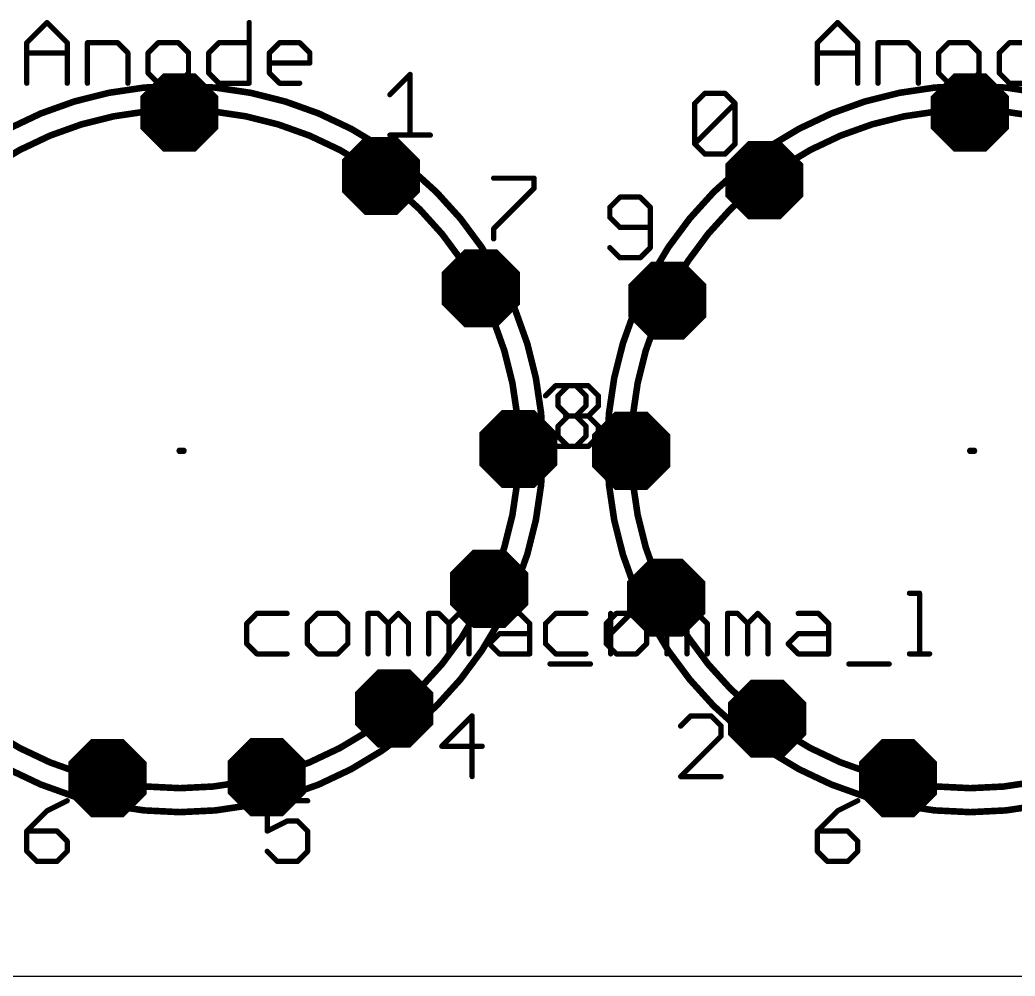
# Model space of a CAD drawing. Extents: x -5 to 105, y 0 to 80.
# Drawn here: x 5.81 to 24.99, y 0 to 18.43 of the extents above; entities that cross this region are included whole.
import ezdxf

# ---------------------------------------------------------------- set-up
doc = ezdxf.new("R2010")
doc.units = 0
for name, color, linetype in [('17', 82, 'CONTINUOUS'), ('20', 7, 'CONTINUOUS'), ('21', 253, 'CONTINUOUS'), ('23', 7, 'CONTINUOUS')]:
    doc.layers.add(name, color=color, linetype=linetype)

# ---------------------------------------------------------------- blocks, each defined once
blk = doc.blocks.new('OCTAGONP')
at = {"const_width": 0.5}
blk.add_lwpolyline([(-0.25, -0.1036), (-0.25, 0.1036), (-0.1036, 0.25), (0.1036, 0.25), (0.25, 0.1036), (0.25, -0.1036), (0.1036, -0.25), (-0.1036, -0.25), (-0.25, -0.1036), (-0.25, 0.1036)], dxfattribs=at)

msp = doc.modelspace()

# ---------------------------------------------------------------- linework, layer by layer
at = {"layer": '20'}
msp.add_line((0, 0), (100, 0), dxfattribs=at)
at = {"layer": '21'}
for points, const_width in [([(5.9408, 17.9903), (6.3305, 18.3801)], 0.1016), ([(6.3305, 18.3801), (6.7203, 17.9903)], 0.1016), ([(10.2282, 18.3801), (10.2282, 17.2108)], 0.1016), ([(21.1808, 17.9903), (21.5705, 18.3801)], 0.1016), ([(21.5705, 18.3801), (21.9603, 17.9903)], 0.1016), ([(5.9408, 17.2108), (5.9408, 17.9903)], 0.1016), ([(6.7203, 17.9903), (6.7203, 17.2108)], 0.1016), ([(7.1101, 17.2108), (7.1101, 17.9903)], 0.1016), ([(7.1101, 17.9903), (7.6947, 17.9903)], 0.1016), ([(7.6947, 17.9903), (7.8896, 17.7954)], 0.1016), ([(8.4742, 17.9903), (8.2794, 17.7954)], 0.1016), ([(8.864, 17.9903), (8.4742, 17.9903)], 0.1016), ([(9.0589, 17.7954), (8.864, 17.9903)], 0.1016), ([(9.4487, 17.7954), (9.6435, 17.9903)], 0.1016), ([(9.6435, 17.9903), (10.2282, 17.9903)], 0.1016), ([(10.618, 17.7954), (10.8128, 17.9903)], 0.1016), ([(10.8128, 17.9903), (11.2026, 17.9903)], 0.1016), ([(11.2026, 17.9903), (11.3975, 17.7954)], 0.1016), ([(21.1808, 17.2108), (21.1808, 17.9903)], 0.1016), ([(21.9603, 17.9903), (21.9603, 17.2108)], 0.1016), ([(22.3501, 17.2108), (22.3501, 17.9903)], 0.1016), ([(22.3501, 17.9903), (22.9347, 17.9903)], 0.1016), ([(22.9347, 17.9903), (23.1296, 17.7954)], 0.1016), ([(23.7142, 17.9903), (23.5194, 17.7954)], 0.1016), ([(24.104, 17.9903), (23.7142, 17.9903)], 0.1016), ([(24.2989, 17.7954), (24.104, 17.9903)], 0.1016), ([(24.6887, 17.7954), (24.8835, 17.9903)], 0.1016), ([(24.8835, 17.9903), (25.4682, 17.9903)], 0.1016), ([(5.9408, 17.7954), (6.7203, 17.7954)], 0.1016), ([(7.8896, 17.7954), (7.8896, 17.2108)], 0.1016), ([(8.2794, 17.7954), (8.2794, 17.4056)], 0.1016), ([(9.0589, 17.4056), (9.0589, 17.7954)], 0.1016), ([(9.4487, 17.4056), (9.4487, 17.7954)], 0.1016), ([(10.618, 17.4056), (10.618, 17.7954)], 0.1016), ([(11.3975, 17.7954), (11.3975, 17.6005)], 0.1016), ([(21.1808, 17.7954), (21.9603, 17.7954)], 0.1016), ([(23.1296, 17.7954), (23.1296, 17.2108)], 0.1016), ([(23.5194, 17.7954), (23.5194, 17.4056)], 0.1016), ([(24.2989, 17.4056), (24.2989, 17.7954)], 0.1016), ([(24.6887, 17.4056), (24.6887, 17.7954)], 0.1016), ([(11.3975, 17.6005), (10.618, 17.6005)], 0.1016), ([(8.2794, 17.4056), (8.4742, 17.2108)], 0.1016), ([(8.864, 17.2108), (9.0589, 17.4056)], 0.1016), ([(9.6435, 17.2108), (9.4487, 17.4056)], 0.1016), ([(10.8128, 17.2108), (10.618, 17.4056)], 0.1016), ([(12.9408, 16.9903), (13.3305, 17.3801)], 0.1016), ([(13.3305, 17.3801), (13.3305, 16.2108)], 0.1016), ([(23.5194, 17.4056), (23.7142, 17.2108)], 0.1016), ([(24.104, 17.2108), (24.2989, 17.4056)], 0.1016), ([(24.8835, 17.2108), (24.6887, 17.4056)], 0.1016), ([(8.4742, 17.2108), (8.864, 17.2108)], 0.1016), ([(10.2282, 17.2108), (9.6435, 17.2108)], 0.1016), ([(11.2026, 17.2108), (10.8128, 17.2108)], 0.1016), ([(23.7142, 17.2108), (24.104, 17.2108)], 0.1016), ([(25.4682, 17.2108), (24.8835, 17.2108)], 0.1016), ([(18.8158, 16.8202), (19.0106, 17.0151)], 0.1016), ([(19.0106, 17.0151), (19.4004, 17.0151)], 0.1016), ([(19.4004, 17.0151), (19.5953, 16.8202)], 0.1016), ([(18.8158, 16.0406), (18.8158, 16.8202)], 0.1016), ([(18.8158, 16.0406), (19.5953, 16.8202)], 0.1016), ([(19.5953, 16.8202), (19.5953, 16.0406)], 0.1016), ([(12.9408, 16.2108), (13.7203, 16.2108)], 0.1016), ([(19.0106, 15.8458), (18.8158, 16.0406)], 0.1016), ([(19.5953, 16.0406), (19.4004, 15.8458)], 0.1016), ([(19.4004, 15.8458), (19.0106, 15.8458)], 0.1016), ([(14.9408, 15.3801), (15.7203, 15.3801)], 0.1016), ([(15.7203, 15.3801), (15.7203, 15.1852)], 0.1016), ([(15.7203, 15.1852), (14.9408, 14.4056)], 0.1016), ([(17.3756, 15.0151), (17.1808, 14.8202)], 0.1016), ([(17.7654, 15.0151), (17.3756, 15.0151)], 0.1016), ([(17.9603, 14.8202), (17.7654, 15.0151)], 0.1016), ([(17.1808, 14.8202), (17.1808, 14.6253)], 0.1016), ([(17.9603, 14.0406), (17.9603, 14.8202)], 0.1016), ([(17.1808, 14.6253), (17.3756, 14.4304)], 0.1016), ([(14.9408, 14.4056), (14.9408, 14.2108)], 0.1016), ([(17.3756, 14.4304), (17.9603, 14.4304)], 0.1016), ([(17.1808, 14.0406), (17.3756, 13.8458)], 0.1016), ([(17.7654, 13.8458), (17.9603, 14.0406)], 0.1016), ([(17.3756, 13.8458), (17.7654, 13.8458)], 0.1016), ([(15.9408, 11.1852), (16.1356, 11.3801)], 0.1016), ([(16.1356, 11.3801), (16.5254, 11.3801)], 0.1016), ([(16.1808, 11.1852), (16.3756, 11.3801)], 0.1016), ([(16.3756, 11.3801), (16.7654, 11.3801)], 0.1016), ([(16.5254, 11.3801), (16.7203, 11.1852)], 0.1016), ([(16.7654, 11.3801), (16.9603, 11.1852)], 0.1016), ([(16.1808, 10.9903), (16.1808, 11.1852)], 0.1016), ([(16.7203, 11.1852), (16.7203, 10.9903)], 0.1016), ([(16.9603, 11.1852), (16.9603, 10.9903)], 0.1016), ([(16.3756, 10.7954), (16.1808, 10.9903)], 0.1016), ([(16.7203, 10.9903), (16.5254, 10.7954)], 0.1016), ([(16.9603, 10.9903), (16.7654, 10.7954)], 0.1016), ([(16.1808, 10.6005), (16.3756, 10.7954)], 0.1016), ([(16.5254, 10.7954), (16.3305, 10.7954)], 0.1016), ([(16.3756, 10.7954), (16.7654, 10.7954)], 0.1016), ([(16.5254, 10.7954), (16.7203, 10.6005)], 0.1016), ([(16.7654, 10.7954), (16.9603, 10.6005)], 0.1016), ([(16.1808, 10.4056), (16.1808, 10.6005)], 0.1016), ([(16.7203, 10.6005), (16.7203, 10.4056)], 0.1016), ([(16.9603, 10.6005), (16.9603, 10.4056)], 0.1016), ([(16.1356, 10.2108), (15.9408, 10.4056)], 0.1016), ([(16.3756, 10.2108), (16.1808, 10.4056)], 0.1016), ([(16.7203, 10.4056), (16.5254, 10.2108)], 0.1016), ([(16.9603, 10.4056), (16.7654, 10.2108)], 0.1016), ([(8.89, 10.1253), (8.9594, 10.1253)], 0.127), ([(16.5254, 10.2108), (16.1356, 10.2108)], 0.1016), ([(16.7654, 10.2108), (16.3756, 10.2108)], 0.1016), ([(24.13, 10.1253), (24.1994, 10.1253)], 0.127), ([(22.9566, 7.3801), (23.1514, 7.3801)], 0.1016), ([(23.1514, 7.3801), (23.1514, 6.2108)], 0.1016), ([(10.3756, 6.9903), (10.1808, 6.7954)], 0.1016), ([(10.9603, 6.9903), (10.3756, 6.9903)], 0.1016), ([(11.5449, 6.9903), (11.3501, 6.7954)], 0.1016), ([(11.9347, 6.9903), (11.5449, 6.9903)], 0.1016), ([(12.1296, 6.7954), (11.9347, 6.9903)], 0.1016), ([(12.5194, 6.2108), (12.5194, 6.9903)], 0.1016), ([(12.5194, 6.9903), (12.7142, 6.9903)], 0.1016), ([(12.7142, 6.9903), (12.9091, 6.7954)], 0.1016), ([(12.9091, 6.7954), (13.104, 6.9903)], 0.1016), ([(13.104, 6.9903), (13.2989, 6.7954)], 0.1016), ([(13.6887, 6.2108), (13.6887, 6.9903)], 0.1016), ([(13.6887, 6.9903), (13.8835, 6.9903)], 0.1016), ([(13.8835, 6.9903), (14.0784, 6.7954)], 0.1016), ([(14.0784, 6.7954), (14.2733, 6.9903)], 0.1016), ([(14.2733, 6.9903), (14.4682, 6.7954)], 0.1016), ([(15.0528, 6.9903), (15.4426, 6.9903)], 0.1016), ([(15.4426, 6.9903), (15.6375, 6.7954)], 0.1016), ([(16.1356, 6.9903), (15.9408, 6.7954)], 0.1016), ([(16.7203, 6.9903), (16.1356, 6.9903)], 0.1016), ([(17.3049, 6.9903), (17.1101, 6.7954)], 0.1016), ([(17.1966, 6.2108), (17.1966, 6.9903)], 0.1016), ([(17.1966, 6.6005), (17.5863, 6.9903)], 0.1016), ([(17.6947, 6.9903), (17.3049, 6.9903)], 0.1016), ([(17.5863, 6.9903), (17.7812, 6.9903)], 0.1016), ([(17.8896, 6.7954), (17.6947, 6.9903)], 0.1016), ([(18.2794, 6.2108), (18.2794, 6.9903)], 0.1016), ([(18.2794, 6.9903), (18.4742, 6.9903)], 0.1016), ([(18.4742, 6.9903), (18.6691, 6.7954)], 0.1016), ([(18.6691, 6.7954), (18.864, 6.9903)], 0.1016), ([(18.864, 6.9903), (19.0589, 6.7954)], 0.1016), ([(19.4487, 6.2108), (19.4487, 6.9903)], 0.1016), ([(19.4487, 6.9903), (19.6435, 6.9903)], 0.1016), ([(19.6435, 6.9903), (19.8384, 6.7954)], 0.1016), ([(19.8384, 6.7954), (20.0333, 6.9903)], 0.1016), ([(20.0333, 6.9903), (20.2282, 6.7954)], 0.1016), ([(20.8128, 6.9903), (21.2026, 6.9903)], 0.1016), ([(21.2026, 6.9903), (21.3975, 6.7954)], 0.1016), ([(10.1808, 6.7954), (10.1808, 6.4056)], 0.1016), ([(11.3501, 6.7954), (11.3501, 6.4056)], 0.1016), ([(12.1296, 6.4056), (12.1296, 6.7954)], 0.1016), ([(12.9091, 6.7954), (12.9091, 6.2108)], 0.1016), ([(13.2989, 6.7954), (13.2989, 6.2108)], 0.1016), ([(14.0784, 6.7954), (14.0784, 6.2108)], 0.1016), ([(14.4682, 6.7954), (14.4682, 6.2108)], 0.1016), ([(15.6375, 6.7954), (15.6375, 6.2108)], 0.1016), ([(15.9408, 6.7954), (15.9408, 6.4056)], 0.1016), ([(17.1101, 6.7954), (17.1101, 6.4056)], 0.1016), ([(17.8896, 6.4056), (17.8896, 6.7954)], 0.1016), ([(18.6691, 6.7954), (18.6691, 6.2108)], 0.1016), ([(19.0589, 6.7954), (19.0589, 6.2108)], 0.1016), ([(19.8384, 6.7954), (19.8384, 6.2108)], 0.1016), ([(20.2282, 6.7954), (20.2282, 6.2108)], 0.1016), ([(21.3975, 6.7954), (21.3975, 6.2108)], 0.1016), ([(14.858, 6.4056), (15.0528, 6.6005)], 0.1016), ([(15.0528, 6.6005), (15.6375, 6.6005)], 0.1016), ([(20.618, 6.4056), (20.8128, 6.6005)], 0.1016), ([(20.8128, 6.6005), (21.3975, 6.6005)], 0.1016), ([(10.1808, 6.4056), (10.3756, 6.2108)], 0.1016), ([(11.3501, 6.4056), (11.5449, 6.2108)], 0.1016), ([(11.9347, 6.2108), (12.1296, 6.4056)], 0.1016), ([(15.0528, 6.2108), (14.858, 6.4056)], 0.1016), ([(15.9408, 6.4056), (16.1356, 6.2108)], 0.1016), ([(17.1101, 6.4056), (17.3049, 6.2108)], 0.1016), ([(17.6947, 6.2108), (17.8896, 6.4056)], 0.1016), ([(20.8128, 6.2108), (20.618, 6.4056)], 0.1016), ([(10.3756, 6.2108), (10.9603, 6.2108)], 0.1016), ([(11.5449, 6.2108), (11.9347, 6.2108)], 0.1016), ([(15.6375, 6.2108), (15.0528, 6.2108)], 0.1016), ([(16.1356, 6.2108), (16.7203, 6.2108)], 0.1016), ([(17.3049, 6.2108), (17.6947, 6.2108)], 0.1016), ([(21.3975, 6.2108), (20.8128, 6.2108)], 0.1016), ([(22.9566, 6.2108), (23.3463, 6.2108)], 0.1016), ([(16.0273, 6.016), (16.8068, 6.016)], 0.1016), ([(21.7873, 6.016), (22.5668, 6.016)], 0.1016), ([(14.5254, 5.0151), (13.9408, 4.4304)], 0.1016), ([(14.5254, 3.8458), (14.5254, 5.0151)], 0.1016), ([(18.7406, 5.0151), (18.5458, 4.8202)], 0.1016), ([(19.1304, 5.0151), (18.7406, 5.0151)], 0.1016), ([(19.3253, 4.8202), (19.1304, 5.0151)], 0.1016), ([(19.3253, 4.6253), (19.3253, 4.8202)], 0.1016), ([(18.5458, 3.8458), (19.3253, 4.6253)], 0.1016), ([(13.9408, 4.4304), (14.7203, 4.4304)], 0.1016), ([(19.3253, 3.8458), (18.5458, 3.8458)], 0.1016), ([(6.7203, 3.3801), (6.3305, 3.1852)], 0.1016), ([(11.3553, 3.3801), (10.5758, 3.3801)], 0.1016), ([(10.5758, 3.3801), (10.5758, 2.7954)], 0.1016), ([(21.9603, 3.3801), (21.5705, 3.1852)], 0.1016), ([(6.3305, 3.1852), (5.9408, 2.7954)], 0.1016), ([(21.5705, 3.1852), (21.1808, 2.7954)], 0.1016), ([(10.5758, 2.7954), (10.9655, 2.9903)], 0.1016), ([(10.9655, 2.9903), (11.1604, 2.9903)], 0.1016), ([(11.1604, 2.9903), (11.3553, 2.7954)], 0.1016), ([(5.9408, 2.7954), (5.9408, 2.4056)], 0.1016), ([(6.5254, 2.7954), (5.9408, 2.7954)], 0.1016), ([(6.7203, 2.6005), (6.5254, 2.7954)], 0.1016), ([(11.3553, 2.7954), (11.3553, 2.4056)], 0.1016), ([(21.1808, 2.7954), (21.1808, 2.4056)], 0.1016), ([(21.7654, 2.7954), (21.1808, 2.7954)], 0.1016), ([(21.9603, 2.6005), (21.7654, 2.7954)], 0.1016), ([(6.7203, 2.4056), (6.7203, 2.6005)], 0.1016), ([(21.9603, 2.4056), (21.9603, 2.6005)], 0.1016), ([(5.9408, 2.4056), (6.1356, 2.2108)], 0.1016), ([(6.5254, 2.2108), (6.7203, 2.4056)], 0.1016), ([(10.7706, 2.2108), (10.5758, 2.4056)], 0.1016), ([(11.3553, 2.4056), (11.1604, 2.2108)], 0.1016), ([(21.1808, 2.4056), (21.3756, 2.2108)], 0.1016), ([(21.7654, 2.2108), (21.9603, 2.4056)], 0.1016), ([(6.1356, 2.2108), (6.5254, 2.2108)], 0.1016), ([(11.1604, 2.2108), (10.7706, 2.2108)], 0.1016), ([(21.3756, 2.2108), (21.7654, 2.2108)], 0.1016)]:
    msp.add_lwpolyline(points, dxfattribs=dict(at, const_width=const_width))
for points, const_width in [([(6.3485, 18.3981, 1), (6.3125, 18.3621)], 0.0508), ([(6.3485, 18.3621, 1), (6.3125, 18.3981)], 0.0508), ([(10.2536, 18.3801, 1), (10.2028, 18.3801)], 0.0508), ([(21.5885, 18.3981, 1), (21.5525, 18.3621)], 0.0508), ([(21.5885, 18.3621, 1), (21.5525, 18.3981)], 0.0508), ([(5.9662, 17.9903, 1), (5.9154, 17.9903)], 0.0508), ([(6.7457, 17.9903, 1), (6.6949, 17.9903)], 0.0508), ([(7.1355, 17.9903, 1), (7.0847, 17.9903)], 0.0508), ([(7.1101, 18.0157, 1), (7.1101, 17.9649)], 0.0508), ([(7.7127, 18.0083, 1), (7.6767, 17.9723)], 0.0508), ([(7.6947, 17.9649, 1), (7.6947, 18.0157)], 0.0508), ([(8.4742, 18.0157, 1), (8.4742, 17.9649)], 0.0508), ([(8.4922, 17.9723, 1), (8.4562, 18.0083)], 0.0508), ([(8.882, 18.0083, 1), (8.846, 17.9723)], 0.0508), ([(8.864, 17.9649, 1), (8.864, 18.0157)], 0.0508), ([(9.6435, 18.0157, 1), (9.6435, 17.9649)], 0.0508), ([(9.6615, 17.9723, 1), (9.6255, 18.0083)], 0.0508), ([(10.2282, 17.9649, 1), (10.2282, 18.0157)], 0.0508), ([(10.8128, 18.0157, 1), (10.8128, 17.9649)], 0.0508), ([(10.8308, 17.9723, 1), (10.7948, 18.0083)], 0.0508), ([(11.2206, 18.0083, 1), (11.1846, 17.9723)], 0.0508), ([(11.2026, 17.9649, 1), (11.2026, 18.0157)], 0.0508), ([(21.2062, 17.9903, 1), (21.1554, 17.9903)], 0.0508), ([(21.9857, 17.9903, 1), (21.9349, 17.9903)], 0.0508), ([(22.3755, 17.9903, 1), (22.3247, 17.9903)], 0.0508), ([(22.3501, 18.0157, 1), (22.3501, 17.9649)], 0.0508), ([(22.9527, 18.0083, 1), (22.9167, 17.9723)], 0.0508), ([(22.9347, 17.9649, 1), (22.9347, 18.0157)], 0.0508), ([(23.7142, 18.0157, 1), (23.7142, 17.9649)], 0.0508), ([(23.7322, 17.9723, 1), (23.6962, 18.0083)], 0.0508), ([(24.122, 18.0083, 1), (24.086, 17.9723)], 0.0508), ([(24.104, 17.9649, 1), (24.104, 18.0157)], 0.0508), ([(24.8835, 18.0157, 1), (24.8835, 17.9649)], 0.0508), ([(24.9015, 17.9723, 1), (24.8655, 18.0083)], 0.0508), ([(5.9228, 18.0083, 1), (5.9588, 17.9723)], 0.0508), ([(5.9408, 17.8208, 1), (5.9408, 17.77)], 0.0508), ([(6.7023, 17.9723, 1), (6.7383, 18.0083)], 0.0508), ([(6.7203, 17.77, 1), (6.7203, 17.8208)], 0.0508), ([(7.915, 17.7954, 1), (7.8642, 17.7954)], 0.0508), ([(8.3048, 17.7954, 1), (8.254, 17.7954)], 0.0508), ([(9.0843, 17.7954, 1), (9.0335, 17.7954)], 0.0508), ([(9.4741, 17.7954, 1), (9.4233, 17.7954)], 0.0508), ([(10.6434, 17.7954, 1), (10.5926, 17.7954)], 0.0508), ([(11.4229, 17.7954, 1), (11.3721, 17.7954)], 0.0508), ([(21.1628, 18.0083, 1), (21.1988, 17.9723)], 0.0508), ([(21.1808, 17.8208, 1), (21.1808, 17.77)], 0.0508), ([(21.9423, 17.9723, 1), (21.9783, 18.0083)], 0.0508), ([(21.9603, 17.77, 1), (21.9603, 17.8208)], 0.0508), ([(23.155, 17.7954, 1), (23.1042, 17.7954)], 0.0508), ([(23.5448, 17.7954, 1), (23.494, 17.7954)], 0.0508), ([(24.3243, 17.7954, 1), (24.2735, 17.7954)], 0.0508), ([(24.7141, 17.7954, 1), (24.6633, 17.7954)], 0.0508), ([(7.8716, 17.7774, 1), (7.9076, 17.8134)], 0.0508), ([(8.2614, 17.8134, 1), (8.2974, 17.7774)], 0.0508), ([(9.0409, 17.7774, 1), (9.0769, 17.8134)], 0.0508), ([(9.4307, 17.8134, 1), (9.4667, 17.7774)], 0.0508), ([(10.6, 17.8134, 1), (10.636, 17.7774)], 0.0508), ([(10.618, 17.6259, 1), (10.618, 17.5751)], 0.0508), ([(11.3795, 17.7774, 1), (11.4155, 17.8134)], 0.0508), ([(11.3975, 17.5751, 1), (11.3975, 17.6259)], 0.0508), ([(23.1116, 17.7774, 1), (23.1476, 17.8134)], 0.0508), ([(23.5014, 17.8134, 1), (23.5374, 17.7774)], 0.0508), ([(24.2809, 17.7774, 1), (24.3169, 17.8134)], 0.0508), ([(24.6707, 17.8134, 1), (24.7067, 17.7774)], 0.0508), ([(11.3721, 17.6005, 1), (11.4229, 17.6005)], 0.0508), ([(8.2974, 17.4236, 1), (8.2614, 17.3876)], 0.0508), ([(8.254, 17.4056, 1), (8.3048, 17.4056)], 0.0508), ([(9.0335, 17.4056, 1), (9.0843, 17.4056)], 0.0508), ([(9.0769, 17.3876, 1), (9.0409, 17.4236)], 0.0508), ([(9.4667, 17.4236, 1), (9.4307, 17.3876)], 0.0508), ([(9.4233, 17.4056, 1), (9.4741, 17.4056)], 0.0508), ([(10.636, 17.4236, 1), (10.6, 17.3876)], 0.0508), ([(10.5926, 17.4056, 1), (10.6434, 17.4056)], 0.0508), ([(13.3559, 17.3801, 1), (13.3051, 17.3801)], 0.0508), ([(13.3485, 17.3621, 1), (13.3125, 17.3981)], 0.0508), ([(23.5374, 17.4236, 1), (23.5014, 17.3876)], 0.0508), ([(23.494, 17.4056, 1), (23.5448, 17.4056)], 0.0508), ([(24.2735, 17.4056, 1), (24.3243, 17.4056)], 0.0508), ([(24.3169, 17.3876, 1), (24.2809, 17.4236)], 0.0508), ([(24.7067, 17.4236, 1), (24.6707, 17.3876)], 0.0508), ([(24.6633, 17.4056, 1), (24.7141, 17.4056)], 0.0508), ([(8.89, 3.16, 1), (8.89, 17.16, 1), (8.89, 3.16)], 0.127), ([(5.9154, 17.2108, 1), (5.9662, 17.2108)], 0.0508), ([(6.6949, 17.2108, 1), (6.7457, 17.2108)], 0.0508), ([(7.0847, 17.2108, 1), (7.1355, 17.2108)], 0.0508), ([(7.8642, 17.2108, 1), (7.915, 17.2108)], 0.0508), ([(8.4742, 17.2362, 1), (8.4742, 17.1854)], 0.0508), ([(8.4562, 17.1928, 1), (8.4922, 17.2288)], 0.0508), ([(8.846, 17.2288, 1), (8.882, 17.1928)], 0.0508), ([(8.864, 17.1854, 1), (8.864, 17.2362)], 0.0508), ([(9.6435, 17.2362, 1), (9.6435, 17.1854)], 0.0508), ([(9.6255, 17.1928, 1), (9.6615, 17.2288)], 0.0508), ([(10.2028, 17.2108, 1), (10.2536, 17.2108)], 0.0508), ([(10.2282, 17.1854, 1), (10.2282, 17.2362)], 0.0508), ([(10.8128, 17.2362, 1), (10.8128, 17.1854)], 0.0508), ([(10.7948, 17.1928, 1), (10.8308, 17.2288)], 0.0508), ([(11.2026, 17.1854, 1), (11.2026, 17.2362)], 0.0508), ([(24.13, 3.16, 1), (24.13, 17.16, 1), (24.13, 3.16)], 0.127), ([(21.1554, 17.2108, 1), (21.2062, 17.2108)], 0.0508), ([(21.9349, 17.2108, 1), (21.9857, 17.2108)], 0.0508), ([(22.3247, 17.2108, 1), (22.3755, 17.2108)], 0.0508), ([(23.1042, 17.2108, 1), (23.155, 17.2108)], 0.0508), ([(23.7142, 17.2362, 1), (23.7142, 17.1854)], 0.0508), ([(23.6962, 17.1928, 1), (23.7322, 17.2288)], 0.0508), ([(24.086, 17.2288, 1), (24.122, 17.1928)], 0.0508), ([(24.104, 17.1854, 1), (24.104, 17.2362)], 0.0508), ([(24.8835, 17.2362, 1), (24.8835, 17.1854)], 0.0508), ([(24.8655, 17.1928, 1), (24.9015, 17.2288)], 0.0508), ([(12.9228, 17.0083, 1), (12.9588, 16.9723)], 0.0508), ([(19.0106, 17.0405, 1), (19.0106, 16.9897)], 0.0508), ([(19.0286, 16.9971, 1), (18.9926, 17.0331)], 0.0508), ([(19.4184, 17.0331, 1), (19.3824, 16.9971)], 0.0508), ([(19.4004, 16.9897, 1), (19.4004, 17.0405)], 0.0508), ([(8.89, 3.6223, 1), (8.89, 16.6977, 1), (8.89, 3.6223)], 0.127), ([(24.13, 3.6223, 1), (24.13, 16.6977, 1), (24.13, 3.6223)], 0.127), ([(18.7978, 16.8382, 1), (18.8338, 16.8022)], 0.0508), ([(18.8412, 16.8202, 1), (18.7904, 16.8202)], 0.0508), ([(19.6207, 16.8202, 1), (19.5699, 16.8202)], 0.0508), ([(19.6133, 16.8022, 1), (19.5773, 16.8382)], 0.0508), ([(19.5773, 16.8022, 1), (19.6133, 16.8382)], 0.0508), ([(12.9408, 16.2362, 1), (12.9408, 16.1854)], 0.0508), ([(13.3051, 16.2108, 1), (13.3559, 16.2108)], 0.0508), ([(13.7203, 16.1854, 1), (13.7203, 16.2362)], 0.0508), ([(18.8338, 16.0586, 1), (18.7978, 16.0226)], 0.0508), ([(18.7978, 16.0586, 1), (18.8338, 16.0226)], 0.0508), ([(18.7904, 16.0406, 1), (18.8412, 16.0406)], 0.0508), ([(19.5699, 16.0406, 1), (19.6207, 16.0406)], 0.0508), ([(19.6133, 16.0226, 1), (19.5773, 16.0586)], 0.0508), ([(19.0106, 15.8712, 1), (19.0106, 15.8204)], 0.0508), ([(18.9926, 15.8278, 1), (19.0286, 15.8638)], 0.0508), ([(19.3824, 15.8638, 1), (19.4184, 15.8278)], 0.0508), ([(19.4004, 15.8204, 1), (19.4004, 15.8712)], 0.0508), ([(14.9408, 15.4055, 1), (14.9408, 15.3547)], 0.0508), ([(15.7457, 15.3801, 1), (15.6949, 15.3801)], 0.0508), ([(15.7203, 15.3547, 1), (15.7203, 15.4055)], 0.0508), ([(15.6949, 15.1852, 1), (15.7457, 15.1852)], 0.0508), ([(15.7383, 15.1672, 1), (15.7023, 15.2032)], 0.0508), ([(17.3756, 15.0405, 1), (17.3756, 14.9897)], 0.0508), ([(17.3936, 14.9971, 1), (17.3576, 15.0331)], 0.0508), ([(17.7834, 15.0331, 1), (17.7474, 14.9971)], 0.0508), ([(17.7654, 14.9897, 1), (17.7654, 15.0405)], 0.0508), ([(17.1628, 14.8382, 1), (17.1988, 14.8022)], 0.0508), ([(17.2062, 14.8202, 1), (17.1554, 14.8202)], 0.0508), ([(17.9857, 14.8202, 1), (17.9349, 14.8202)], 0.0508), ([(17.9423, 14.8022, 1), (17.9783, 14.8382)], 0.0508), ([(17.1988, 14.6433, 1), (17.1628, 14.6073)], 0.0508), ([(17.1554, 14.6253, 1), (17.2062, 14.6253)], 0.0508), ([(14.9228, 14.4236, 1), (14.9588, 14.3876)], 0.0508), ([(14.9662, 14.4056, 1), (14.9154, 14.4056)], 0.0508), ([(17.3756, 14.4558, 1), (17.3756, 14.405)], 0.0508), ([(17.3576, 14.4124, 1), (17.3936, 14.4484)], 0.0508), ([(17.9603, 14.405, 1), (17.9603, 14.4558)], 0.0508), ([(14.9154, 14.2108, 1), (14.9662, 14.2108)], 0.0508), ([(17.1988, 14.0586, 1), (17.1628, 14.0226)], 0.0508), ([(17.9349, 14.0406, 1), (17.9857, 14.0406)], 0.0508), ([(17.9783, 14.0226, 1), (17.9423, 14.0586)], 0.0508), ([(17.3756, 13.8712, 1), (17.3756, 13.8204)], 0.0508), ([(17.3576, 13.8278, 1), (17.3936, 13.8638)], 0.0508), ([(17.7474, 13.8638, 1), (17.7834, 13.8278)], 0.0508), ([(17.7654, 13.8204, 1), (17.7654, 13.8712)], 0.0508), ([(16.1356, 11.4055, 1), (16.1356, 11.3547)], 0.0508), ([(16.1536, 11.3621, 1), (16.1176, 11.3981)], 0.0508), ([(16.3756, 11.4055, 1), (16.3756, 11.3547)], 0.0508), ([(16.3936, 11.3621, 1), (16.3576, 11.3981)], 0.0508), ([(16.5434, 11.3981, 1), (16.5074, 11.3621)], 0.0508), ([(16.5254, 11.3547, 1), (16.5254, 11.4055)], 0.0508), ([(16.7834, 11.3981, 1), (16.7474, 11.3621)], 0.0508), ([(16.7654, 11.3547, 1), (16.7654, 11.4055)], 0.0508), ([(15.9228, 11.2032, 1), (15.9588, 11.1672)], 0.0508), ([(16.1628, 11.2032, 1), (16.1988, 11.1672)], 0.0508), ([(16.2062, 11.1852, 1), (16.1554, 11.1852)], 0.0508), ([(16.7457, 11.1852, 1), (16.6949, 11.1852)], 0.0508), ([(16.7023, 11.1672, 1), (16.7383, 11.2032)], 0.0508), ([(16.9857, 11.1852, 1), (16.9349, 11.1852)], 0.0508), ([(16.9423, 11.1672, 1), (16.9783, 11.2032)], 0.0508), ([(16.1988, 11.0083, 1), (16.1628, 10.9723)], 0.0508), ([(16.1554, 10.9903, 1), (16.2062, 10.9903)], 0.0508), ([(16.6949, 10.9903, 1), (16.7457, 10.9903)], 0.0508), ([(16.7383, 10.9723, 1), (16.7023, 11.0083)], 0.0508), ([(16.9349, 10.9903, 1), (16.9857, 10.9903)], 0.0508), ([(16.9783, 10.9723, 1), (16.9423, 11.0083)], 0.0508), ([(16.3305, 10.8208, 1), (16.3305, 10.77)], 0.0508), ([(16.3756, 10.8208, 1), (16.3756, 10.77)], 0.0508), ([(16.3936, 10.7774, 1), (16.3576, 10.8134)], 0.0508), ([(16.3576, 10.7774, 1), (16.3936, 10.8134)], 0.0508), ([(16.5434, 10.8134, 1), (16.5074, 10.7774)], 0.0508), ([(16.5074, 10.8134, 1), (16.5434, 10.7774)], 0.0508), ([(16.5254, 10.77, 1), (16.5254, 10.8208)], 0.0508), ([(16.7834, 10.8134, 1), (16.7474, 10.7774)], 0.0508), ([(16.7474, 10.8134, 1), (16.7834, 10.7774)], 0.0508), ([(16.7654, 10.77, 1), (16.7654, 10.8208)], 0.0508), ([(16.1628, 10.6185, 1), (16.1988, 10.5825)], 0.0508), ([(16.2062, 10.6005, 1), (16.1554, 10.6005)], 0.0508), ([(16.7457, 10.6005, 1), (16.6949, 10.6005)], 0.0508), ([(16.7023, 10.5825, 1), (16.7383, 10.6185)], 0.0508), ([(16.9857, 10.6005, 1), (16.9349, 10.6005)], 0.0508), ([(16.9423, 10.5825, 1), (16.9783, 10.6185)], 0.0508), ([(15.9588, 10.4236, 1), (15.9228, 10.3876)], 0.0508), ([(16.1988, 10.4236, 1), (16.1628, 10.3876)], 0.0508), ([(16.1554, 10.4056, 1), (16.2062, 10.4056)], 0.0508), ([(16.6949, 10.4056, 1), (16.7457, 10.4056)], 0.0508), ([(16.7383, 10.3876, 1), (16.7023, 10.4236)], 0.0508), ([(16.9349, 10.4056, 1), (16.9857, 10.4056)], 0.0508), ([(16.9783, 10.3876, 1), (16.9423, 10.4236)], 0.0508), ([(8.89, 10.1571, 1), (8.89, 10.0936)], 0.0635), ([(8.9594, 10.0936, 1), (8.9594, 10.1571)], 0.0635), ([(16.1356, 10.2362, 1), (16.1356, 10.1854)], 0.0508), ([(16.1176, 10.1928, 1), (16.1536, 10.2288)], 0.0508), ([(16.3756, 10.2362, 1), (16.3756, 10.1854)], 0.0508), ([(16.3576, 10.1928, 1), (16.3936, 10.2288)], 0.0508), ([(16.5074, 10.2288, 1), (16.5434, 10.1928)], 0.0508), ([(16.5254, 10.1854, 1), (16.5254, 10.2362)], 0.0508), ([(16.7474, 10.2288, 1), (16.7834, 10.1928)], 0.0508), ([(16.7654, 10.1854, 1), (16.7654, 10.2362)], 0.0508), ([(24.13, 10.1571, 1), (24.13, 10.0936)], 0.0635), ([(24.1994, 10.0936, 1), (24.1994, 10.1571)], 0.0635), ([(22.9566, 7.4055, 1), (22.9566, 7.3547)], 0.0508), ([(23.1768, 7.3801, 1), (23.126, 7.3801)], 0.0508), ([(23.1514, 7.3547, 1), (23.1514, 7.4055)], 0.0508), ([(10.3756, 7.0157, 1), (10.3756, 6.9649)], 0.0508), ([(10.3936, 6.9723, 1), (10.3576, 7.0083)], 0.0508), ([(10.9603, 6.9649, 1), (10.9603, 7.0157)], 0.0508), ([(11.5449, 7.0157, 1), (11.5449, 6.9649)], 0.0508), ([(11.5629, 6.9723, 1), (11.5269, 7.0083)], 0.0508), ([(11.9527, 7.0083, 1), (11.9167, 6.9723)], 0.0508), ([(11.9347, 6.9649, 1), (11.9347, 7.0157)], 0.0508), ([(12.5448, 6.9903, 1), (12.494, 6.9903)], 0.0508), ([(12.5194, 7.0157, 1), (12.5194, 6.9649)], 0.0508), ([(12.7322, 7.0083, 1), (12.6962, 6.9723)], 0.0508), ([(12.7142, 6.9649, 1), (12.7142, 7.0157)], 0.0508), ([(13.122, 7.0083, 1), (13.086, 6.9723)], 0.0508), ([(13.122, 6.9723, 1), (13.086, 7.0083)], 0.0508), ([(13.7141, 6.9903, 1), (13.6633, 6.9903)], 0.0508), ([(13.6887, 7.0157, 1), (13.6887, 6.9649)], 0.0508), ([(13.9015, 7.0083, 1), (13.8655, 6.9723)], 0.0508), ([(13.8835, 6.9649, 1), (13.8835, 7.0157)], 0.0508), ([(14.2913, 7.0083, 1), (14.2553, 6.9723)], 0.0508), ([(14.2913, 6.9723, 1), (14.2553, 7.0083)], 0.0508), ([(15.0528, 7.0157, 1), (15.0528, 6.9649)], 0.0508), ([(15.4606, 7.0083, 1), (15.4246, 6.9723)], 0.0508), ([(15.4426, 6.9649, 1), (15.4426, 7.0157)], 0.0508), ([(16.1356, 7.0157, 1), (16.1356, 6.9649)], 0.0508), ([(16.1536, 6.9723, 1), (16.1176, 7.0083)], 0.0508), ([(16.7203, 6.9649, 1), (16.7203, 7.0157)], 0.0508), ([(17.222, 6.9903, 1), (17.1712, 6.9903)], 0.0508), ([(17.3049, 7.0157, 1), (17.3049, 6.9649)], 0.0508), ([(17.3229, 6.9723, 1), (17.2869, 7.0083)], 0.0508), ([(17.5863, 7.0157, 1), (17.5863, 6.9649)], 0.0508), ([(17.6043, 6.9723, 1), (17.5683, 7.0083)], 0.0508), ([(17.7127, 7.0083, 1), (17.6767, 6.9723)], 0.0508), ([(17.6947, 6.9649, 1), (17.6947, 7.0157)], 0.0508), ([(17.7812, 6.9649, 1), (17.7812, 7.0157)], 0.0508), ([(18.3048, 6.9903, 1), (18.254, 6.9903)], 0.0508), ([(18.2794, 7.0157, 1), (18.2794, 6.9649)], 0.0508), ([(18.4922, 7.0083, 1), (18.4562, 6.9723)], 0.0508), ([(18.4742, 6.9649, 1), (18.4742, 7.0157)], 0.0508), ([(18.882, 7.0083, 1), (18.846, 6.9723)], 0.0508), ([(18.882, 6.9723, 1), (18.846, 7.0083)], 0.0508), ([(19.4741, 6.9903, 1), (19.4233, 6.9903)], 0.0508), ([(19.4487, 7.0157, 1), (19.4487, 6.9649)], 0.0508), ([(19.6615, 7.0083, 1), (19.6255, 6.9723)], 0.0508), ([(19.6435, 6.9649, 1), (19.6435, 7.0157)], 0.0508), ([(20.0513, 7.0083, 1), (20.0153, 6.9723)], 0.0508), ([(20.0513, 6.9723, 1), (20.0153, 7.0083)], 0.0508), ([(20.8128, 7.0157, 1), (20.8128, 6.9649)], 0.0508), ([(21.2206, 7.0083, 1), (21.1846, 6.9723)], 0.0508), ([(21.2026, 6.9649, 1), (21.2026, 7.0157)], 0.0508), ([(10.1628, 6.8134, 1), (10.1988, 6.7774)], 0.0508), ([(10.2062, 6.7954, 1), (10.1554, 6.7954)], 0.0508), ([(11.3321, 6.8134, 1), (11.3681, 6.7774)], 0.0508), ([(11.3755, 6.7954, 1), (11.3247, 6.7954)], 0.0508), ([(12.155, 6.7954, 1), (12.1042, 6.7954)], 0.0508), ([(12.1116, 6.7774, 1), (12.1476, 6.8134)], 0.0508), ([(12.8911, 6.8134, 1), (12.9271, 6.7774)], 0.0508), ([(12.9345, 6.7954, 1), (12.8837, 6.7954)], 0.0508), ([(12.8911, 6.7774, 1), (12.9271, 6.8134)], 0.0508), ([(13.3243, 6.7954, 1), (13.2735, 6.7954)], 0.0508), ([(13.2809, 6.7774, 1), (13.3169, 6.8134)], 0.0508), ([(14.0604, 6.8134, 1), (14.0964, 6.7774)], 0.0508), ([(14.1038, 6.7954, 1), (14.053, 6.7954)], 0.0508), ([(14.0604, 6.7774, 1), (14.0964, 6.8134)], 0.0508), ([(14.4936, 6.7954, 1), (14.4428, 6.7954)], 0.0508), ([(14.4502, 6.7774, 1), (14.4862, 6.8134)], 0.0508), ([(15.6629, 6.7954, 1), (15.6121, 6.7954)], 0.0508), ([(15.6195, 6.7774, 1), (15.6555, 6.8134)], 0.0508), ([(15.9228, 6.8134, 1), (15.9588, 6.7774)], 0.0508), ([(15.9662, 6.7954, 1), (15.9154, 6.7954)], 0.0508), ([(17.0921, 6.8134, 1), (17.1281, 6.7774)], 0.0508), ([(17.1355, 6.7954, 1), (17.0847, 6.7954)], 0.0508), ([(17.915, 6.7954, 1), (17.8642, 6.7954)], 0.0508), ([(17.8716, 6.7774, 1), (17.9076, 6.8134)], 0.0508), ([(18.6511, 6.8134, 1), (18.6871, 6.7774)], 0.0508), ([(18.6945, 6.7954, 1), (18.6437, 6.7954)], 0.0508), ([(18.6511, 6.7774, 1), (18.6871, 6.8134)], 0.0508), ([(19.0843, 6.7954, 1), (19.0335, 6.7954)], 0.0508), ([(19.0409, 6.7774, 1), (19.0769, 6.8134)], 0.0508), ([(19.8204, 6.8134, 1), (19.8564, 6.7774)], 0.0508), ([(19.8638, 6.7954, 1), (19.813, 6.7954)], 0.0508), ([(19.8204, 6.7774, 1), (19.8564, 6.8134)], 0.0508), ([(20.2536, 6.7954, 1), (20.2028, 6.7954)], 0.0508), ([(20.2102, 6.7774, 1), (20.2462, 6.8134)], 0.0508), ([(21.4229, 6.7954, 1), (21.3721, 6.7954)], 0.0508), ([(21.3795, 6.7774, 1), (21.4155, 6.8134)], 0.0508), ([(15.0528, 6.6259, 1), (15.0528, 6.5751)], 0.0508), ([(15.0708, 6.5825, 1), (15.0348, 6.6185)], 0.0508), ([(15.6375, 6.5751, 1), (15.6375, 6.6259)], 0.0508), ([(17.1786, 6.6185, 1), (17.2146, 6.5825)], 0.0508), ([(20.8128, 6.6259, 1), (20.8128, 6.5751)], 0.0508), ([(20.8308, 6.5825, 1), (20.7948, 6.6185)], 0.0508), ([(21.3975, 6.5751, 1), (21.3975, 6.6259)], 0.0508), ([(10.1988, 6.4236, 1), (10.1628, 6.3876)], 0.0508), ([(10.1554, 6.4056, 1), (10.2062, 6.4056)], 0.0508), ([(11.3681, 6.4236, 1), (11.3321, 6.3876)], 0.0508), ([(11.3247, 6.4056, 1), (11.3755, 6.4056)], 0.0508), ([(12.1042, 6.4056, 1), (12.155, 6.4056)], 0.0508), ([(12.1476, 6.3876, 1), (12.1116, 6.4236)], 0.0508), ([(14.876, 6.4236, 1), (14.84, 6.3876)], 0.0508), ([(14.84, 6.4236, 1), (14.876, 6.3876)], 0.0508), ([(15.9588, 6.4236, 1), (15.9228, 6.3876)], 0.0508), ([(15.9154, 6.4056, 1), (15.9662, 6.4056)], 0.0508), ([(17.1281, 6.4236, 1), (17.0921, 6.3876)], 0.0508), ([(17.0847, 6.4056, 1), (17.1355, 6.4056)], 0.0508), ([(17.8642, 6.4056, 1), (17.915, 6.4056)], 0.0508), ([(17.9076, 6.3876, 1), (17.8716, 6.4236)], 0.0508), ([(20.636, 6.4236, 1), (20.6, 6.3876)], 0.0508), ([(20.6, 6.4236, 1), (20.636, 6.3876)], 0.0508), ([(10.3756, 6.2362, 1), (10.3756, 6.1854)], 0.0508), ([(10.3576, 6.1928, 1), (10.3936, 6.2288)], 0.0508), ([(10.9603, 6.1854, 1), (10.9603, 6.2362)], 0.0508), ([(11.5449, 6.2362, 1), (11.5449, 6.1854)], 0.0508), ([(11.5269, 6.1928, 1), (11.5629, 6.2288)], 0.0508), ([(11.9167, 6.2288, 1), (11.9527, 6.1928)], 0.0508), ([(11.9347, 6.1854, 1), (11.9347, 6.2362)], 0.0508), ([(12.494, 6.2108, 1), (12.5448, 6.2108)], 0.0508), ([(12.8837, 6.2108, 1), (12.9345, 6.2108)], 0.0508), ([(13.2735, 6.2108, 1), (13.3243, 6.2108)], 0.0508), ([(13.6633, 6.2108, 1), (13.7141, 6.2108)], 0.0508), ([(14.053, 6.2108, 1), (14.1038, 6.2108)], 0.0508), ([(14.4428, 6.2108, 1), (14.4936, 6.2108)], 0.0508), ([(15.0528, 6.2362, 1), (15.0528, 6.1854)], 0.0508), ([(15.0348, 6.1928, 1), (15.0708, 6.2288)], 0.0508), ([(15.6121, 6.2108, 1), (15.6629, 6.2108)], 0.0508), ([(15.6375, 6.1854, 1), (15.6375, 6.2362)], 0.0508), ([(16.1356, 6.2362, 1), (16.1356, 6.1854)], 0.0508), ([(16.1176, 6.1928, 1), (16.1536, 6.2288)], 0.0508), ([(16.7203, 6.1854, 1), (16.7203, 6.2362)], 0.0508), ([(17.1712, 6.2108, 1), (17.222, 6.2108)], 0.0508), ([(17.3049, 6.2362, 1), (17.3049, 6.1854)], 0.0508), ([(17.2869, 6.1928, 1), (17.3229, 6.2288)], 0.0508), ([(17.6767, 6.2288, 1), (17.7127, 6.1928)], 0.0508), ([(17.6947, 6.1854, 1), (17.6947, 6.2362)], 0.0508), ([(18.254, 6.2108, 1), (18.3048, 6.2108)], 0.0508), ([(18.6437, 6.2108, 1), (18.6945, 6.2108)], 0.0508), ([(19.0335, 6.2108, 1), (19.0843, 6.2108)], 0.0508), ([(19.4233, 6.2108, 1), (19.4741, 6.2108)], 0.0508), ([(19.813, 6.2108, 1), (19.8638, 6.2108)], 0.0508), ([(20.2028, 6.2108, 1), (20.2536, 6.2108)], 0.0508), ([(20.8128, 6.2362, 1), (20.8128, 6.1854)], 0.0508), ([(20.7948, 6.1928, 1), (20.8308, 6.2288)], 0.0508), ([(21.3721, 6.2108, 1), (21.4229, 6.2108)], 0.0508), ([(21.3975, 6.1854, 1), (21.3975, 6.2362)], 0.0508), ([(22.9566, 6.2362, 1), (22.9566, 6.1854)], 0.0508), ([(23.126, 6.2108, 1), (23.1768, 6.2108)], 0.0508), ([(23.3463, 6.1854, 1), (23.3463, 6.2362)], 0.0508), ([(16.0273, 6.0414, 1), (16.0273, 5.9906)], 0.0508), ([(16.8068, 5.9906, 1), (16.8068, 6.0414)], 0.0508), ([(21.7873, 6.0414, 1), (21.7873, 5.9906)], 0.0508), ([(22.5668, 5.9906, 1), (22.5668, 6.0414)], 0.0508), ([(14.5508, 5.0151, 1), (14.5, 5.0151)], 0.0508), ([(14.5434, 4.9971, 1), (14.5074, 5.0331)], 0.0508), ([(18.7406, 5.0405, 1), (18.7406, 4.9897)], 0.0508), ([(18.7586, 4.9971, 1), (18.7226, 5.0331)], 0.0508), ([(19.1484, 5.0331, 1), (19.1124, 4.9971)], 0.0508), ([(19.1304, 4.9897, 1), (19.1304, 5.0405)], 0.0508), ([(18.5278, 4.8382, 1), (18.5638, 4.8022)], 0.0508), ([(19.3507, 4.8202, 1), (19.2999, 4.8202)], 0.0508), ([(19.3073, 4.8022, 1), (19.3433, 4.8382)], 0.0508), ([(19.2999, 4.6253, 1), (19.3507, 4.6253)], 0.0508), ([(19.3433, 4.6073, 1), (19.3073, 4.6433)], 0.0508), ([(13.9228, 4.4484, 1), (13.9588, 4.4124)], 0.0508), ([(13.9408, 4.4558, 1), (13.9408, 4.405)], 0.0508), ([(14.7203, 4.405, 1), (14.7203, 4.4558)], 0.0508), ([(14.5, 3.8458, 1), (14.5508, 3.8458)], 0.0508), ([(18.5278, 3.8638, 1), (18.5638, 3.8278)], 0.0508), ([(18.5458, 3.8712, 1), (18.5458, 3.8204)], 0.0508), ([(19.3253, 3.8204, 1), (19.3253, 3.8712)], 0.0508), ([(6.7317, 3.3574, 1), (6.7089, 3.4028)], 0.0508), ([(10.5758, 3.4055, 1), (10.5758, 3.3547)], 0.0508), ([(10.6012, 3.3801, 1), (10.5504, 3.3801)], 0.0508), ([(11.3553, 3.3547, 1), (11.3553, 3.4055)], 0.0508), ([(21.9717, 3.3574, 1), (21.9489, 3.4028)], 0.0508), ([(6.3191, 3.2079, 1), (6.3419, 3.1625)], 0.0508), ([(6.3485, 3.1672, 1), (6.3125, 3.2032)], 0.0508), ([(21.5591, 3.2079, 1), (21.5819, 3.1625)], 0.0508), ([(21.5885, 3.1672, 1), (21.5525, 3.2032)], 0.0508), ([(10.9655, 3.0157, 1), (10.9655, 2.9649)], 0.0508), ([(10.9769, 2.9676, 1), (10.9541, 3.013)], 0.0508), ([(11.1784, 3.0083, 1), (11.1424, 2.9723)], 0.0508), ([(11.1604, 2.9649, 1), (11.1604, 3.0157)], 0.0508), ([(5.9228, 2.8134, 1), (5.9588, 2.7774)], 0.0508), ([(5.9662, 2.7954, 1), (5.9154, 2.7954)], 0.0508), ([(5.9408, 2.8208, 1), (5.9408, 2.77)], 0.0508), ([(6.5434, 2.8134, 1), (6.5074, 2.7774)], 0.0508), ([(6.5254, 2.77, 1), (6.5254, 2.8208)], 0.0508), ([(10.5644, 2.8181, 1), (10.5872, 2.7727)], 0.0508), ([(10.5504, 2.7954, 1), (10.6012, 2.7954)], 0.0508), ([(11.3807, 2.7954, 1), (11.3299, 2.7954)], 0.0508), ([(11.3373, 2.7774, 1), (11.3733, 2.8134)], 0.0508), ([(21.1628, 2.8134, 1), (21.1988, 2.7774)], 0.0508), ([(21.2062, 2.7954, 1), (21.1554, 2.7954)], 0.0508), ([(21.1808, 2.8208, 1), (21.1808, 2.77)], 0.0508), ([(21.7834, 2.8134, 1), (21.7474, 2.7774)], 0.0508), ([(21.7654, 2.77, 1), (21.7654, 2.8208)], 0.0508), ([(6.7457, 2.6005, 1), (6.6949, 2.6005)], 0.0508), ([(6.7023, 2.5825, 1), (6.7383, 2.6185)], 0.0508), ([(21.9857, 2.6005, 1), (21.9349, 2.6005)], 0.0508), ([(21.9423, 2.5825, 1), (21.9783, 2.6185)], 0.0508), ([(5.9588, 2.4236, 1), (5.9228, 2.3876)], 0.0508), ([(5.9154, 2.4056, 1), (5.9662, 2.4056)], 0.0508), ([(6.6949, 2.4056, 1), (6.7457, 2.4056)], 0.0508), ([(6.7383, 2.3876, 1), (6.7023, 2.4236)], 0.0508), ([(10.5938, 2.4236, 1), (10.5578, 2.3876)], 0.0508), ([(11.3299, 2.4056, 1), (11.3807, 2.4056)], 0.0508), ([(11.3733, 2.3876, 1), (11.3373, 2.4236)], 0.0508), ([(21.1988, 2.4236, 1), (21.1628, 2.3876)], 0.0508), ([(21.1554, 2.4056, 1), (21.2062, 2.4056)], 0.0508), ([(21.9349, 2.4056, 1), (21.9857, 2.4056)], 0.0508), ([(21.9783, 2.3876, 1), (21.9423, 2.4236)], 0.0508), ([(6.1356, 2.2362, 1), (6.1356, 2.1854)], 0.0508), ([(6.1176, 2.1928, 1), (6.1536, 2.2288)], 0.0508), ([(6.5074, 2.2288, 1), (6.5434, 2.1928)], 0.0508), ([(6.5254, 2.1854, 1), (6.5254, 2.2362)], 0.0508), ([(10.7706, 2.2362, 1), (10.7706, 2.1854)], 0.0508), ([(10.7526, 2.1928, 1), (10.7886, 2.2288)], 0.0508), ([(11.1424, 2.2288, 1), (11.1784, 2.1928)], 0.0508), ([(11.1604, 2.1854, 1), (11.1604, 2.2362)], 0.0508), ([(21.3756, 2.2362, 1), (21.3756, 2.1854)], 0.0508), ([(21.3576, 2.1928, 1), (21.3936, 2.2288)], 0.0508), ([(21.7474, 2.2288, 1), (21.7834, 2.1928)], 0.0508), ([(21.7654, 2.1854, 1), (21.7654, 2.2362)], 0.0508)]:
    msp.add_lwpolyline(points, format="xyb", dxfattribs=dict(at, const_width=const_width))
at = {"layer": '23'}
for p in [(8.89, 10.16), (24.13, 10.16)]:
    msp.add_point(p, dxfattribs=at)

# ---------------------------------------------------------------- block references
at = {"layer": '17', "xscale": 1.508, "yscale": 1.508}
for p in [(8.8824, 16.6471), (8.8824, 16.6471), (24.1224, 16.6471), (24.1224, 16.6471), (12.7688, 15.4225), (12.7688, 15.4225), (20.1585, 15.3412), (20.1585, 15.3412), (14.6923, 13.2567), (14.6923, 13.2567), (18.2901, 13.0198), (18.2901, 13.0198), (15.4158, 10.16), (15.4158, 10.16), (17.5916, 10.1253), (17.5916, 10.1253), (14.8524, 7.4668), (14.8524, 7.4668), (18.2656, 7.2949), (18.2656, 7.2949), (13.0222, 5.1584), (13.0222, 5.1584), (20.2125, 4.9629), (20.2125, 4.9629), (7.4955, 3.8146), (7.4955, 3.8146), (10.5659, 3.835), (10.5659, 3.835), (22.7355, 3.8146), (22.7355, 3.8146)]:
    msp.add_blockref('OCTAGONP', p, dxfattribs=at)

doc.saveas('drawing.dxf')
